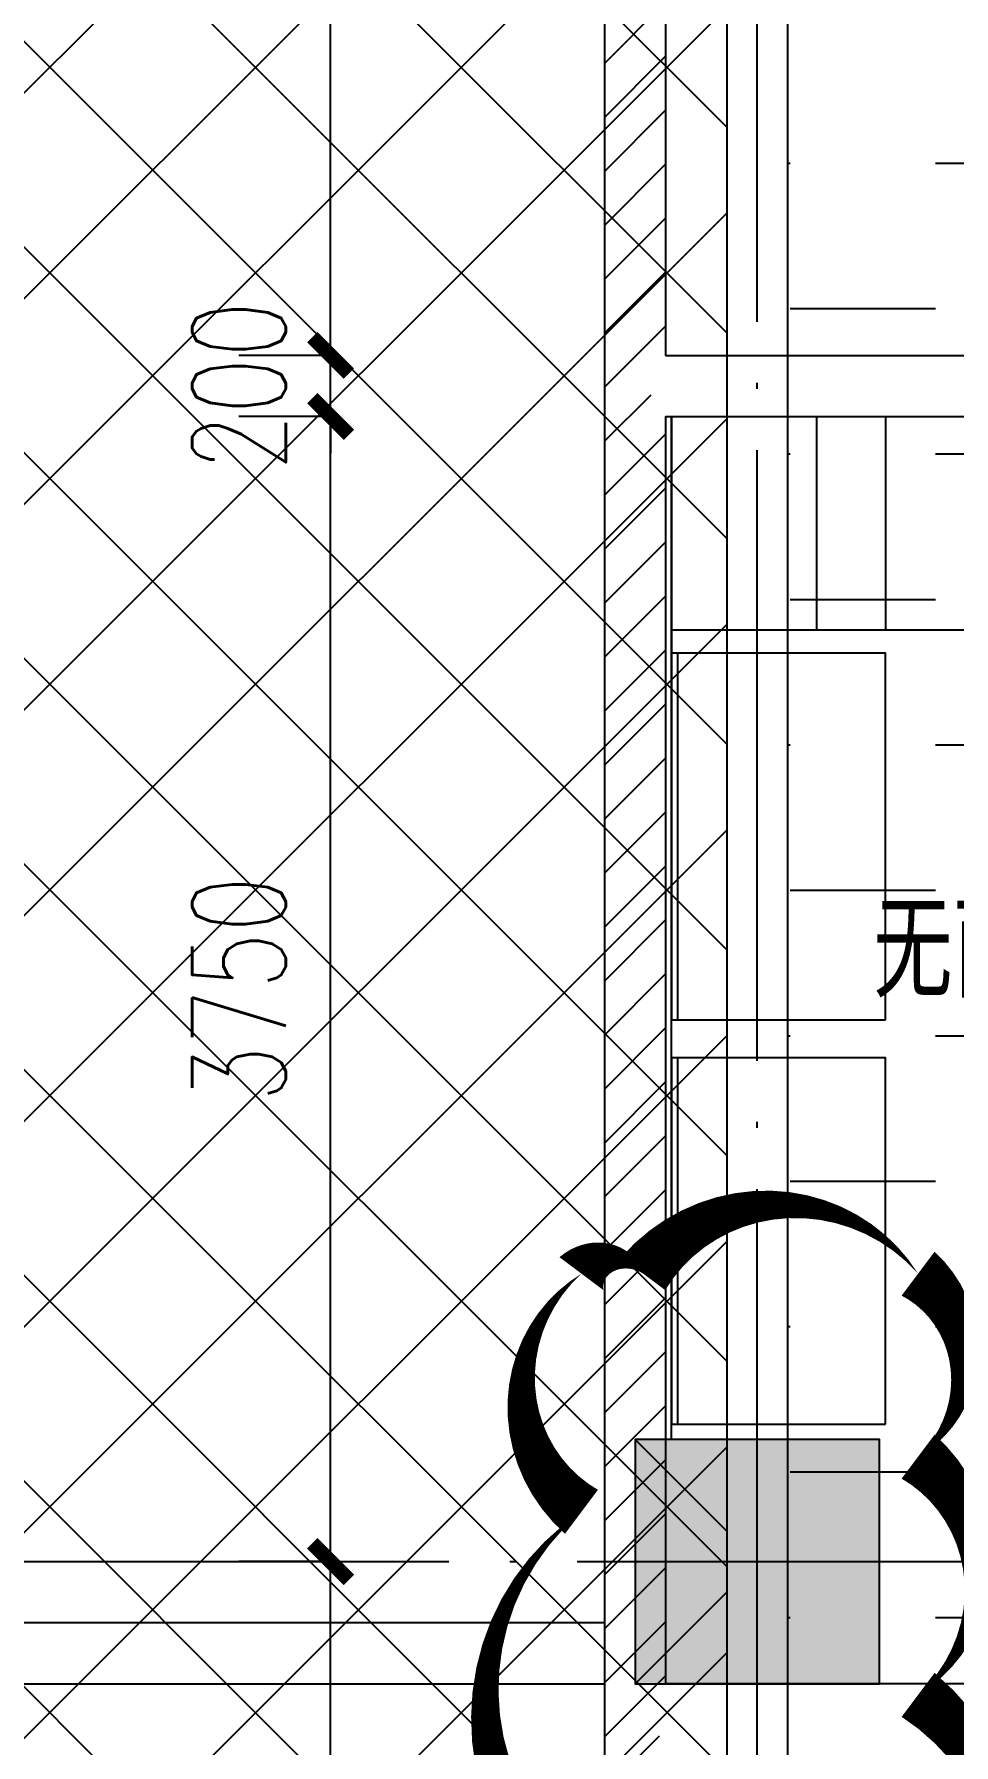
# Model space of a CAD drawing. Header units: millimetres. Extents: x 12325263 to 13848842, y -1463133 to 573208.
# Drawn here: x 12562430 to 12565440, y -827187 to -821585 of the extents above; entities that cross this region are included whole.
import ezdxf
from ezdxf.xclip import XClip

# ---------------------------------------------------------------- set-up
doc = ezdxf.new("R2010")
doc.units = ezdxf.units.MM
doc.header["$LTSCALE"] = 1000
doc.header["$XCLIPFRAME"] = 0
doc.linetypes.add('DOTE', pattern=[2.42, 2, -0.2, 0.02, -0.2])
for name, color, linetype in [('A-ANNO-TEXT', 7, 'Continuous'), ('A-AXIS', 16, 'DOTE'), ('A-COLS', 6, 'Continuous'), ('A-WALL', 5, 'Continuous'), ('A-WALL-PATT', 8, 'Continuous'), ('A_WALL(防火墙)', 151, 'Continuous'), ('DIM_MODI', 6, 'Continuous'), ('fur202301', 252, 'Continuous'), ('PUB_DIM', 83, 'Continuous'), ('PUB_HATCH', 8, 'Continuous'), ('WALL', 5, 'Continuous'), ('WALL-SHATCH', 8, 'Continuous'), ('地下室柱网$0$0q-柱0', 8, 'Continuous'), ('地下室柱网$0$0q-柱填充', 8, 'Continuous'), ('建筑-楼板开洞', 251, 'Continuous')]:
    doc.layers.add(name, color=color, linetype=linetype)
doc.layers.add('地下室柱网$0$9', color=8, linetype='Continuous', plot=False)
doc.styles.add('_TCH_DIM_T3', font='SIMPLEX.shx', dxfattribs={"width": 0.705882, "bigfont": 'GBCBIG.shx'})
doc.styles.add('TITXV', font='', dxfattribs={"width": 0.7})
doc.styles.get('TITXV').set_extended_font_data('SimSun')
doc.dimstyles.new('_TCH_ARCH&&120', dxfattribs={"dimtxt": 306, "dimasz": 120, "dimexe": 300, "dimexo": 360, "dimgap": 147, "dimtad": 1, "dimdec": 0, "dimzin": 0, "dimdsep": 46, "dimtxsty": '_TCH_DIM_T3', "dimblk": 'ARCHTICK', "dimcen": 0.09, "dimclrt": 7, "dimazin": 2, "dimtfac": 1, "dimtdec": 0, "dimtix": 1, "dimtmove": 2, "dimatfit": 3, "dimfxl": 1, "dimfxlon": 1, "dimtolj": 1, "dimtzin": 0, "dimarcsym": 0})
pattern_1 = [(45, (0, 89.76), (-88.388383, 88.388383), [])]

# ---------------------------------------------------------------- blocks, each defined once
blk = doc.blocks.new('adgshg13-A$C7F010FC0')
at = {"layer": 'WALL-SHATCH'}
h = blk.add_hatch(color=256, dxfattribs=at)
h.dxf.hatch_style = 1
h.paths.add_polyline_path([(-60384.2, -16880.9), (-763.2, 197.5), (12587.6, -13153.3), (12587.6, -157996), (-162964.9, -188820.4), (-171262.4, -180522.9), (-171262.4, -31310.9), (-150707.2, -10755.7), (-131860.1, -7980.9), (-99162.4, -7980.9), (-99162.4, -4980.9), (-76620.4, -4980.9), (-70107.7, -16880.9)], flags=16)
h.paths.add_polyline_path([(-60091.2, -16380.9), (-646.9, 646.9), (12987.6, -12987.6), (12987.6, -158331.9), (-163100.6, -189250.4), (-171662.4, -180688.6), (-171662.4, -31145.2), (-150777.9, -10260.7), (-131896.7, -7480.9), (-99562.4, -7480.9), (-99562.4, -4580.9), (-76365.6, -4580.9), (-69907.5, -16380.9)])
blk = doc.blocks.new('*U495')
at = {"layer": '地下室柱网$0$0q-柱0'}
blk.add_lwpolyline([(-400, -400), (400, -400), (400, 400), (-400, 400)], close=True, dxfattribs=at)
at = {"layer": '地下室柱网$0$0q-柱填充'}
blk.add_solid([(-400, 400), (400, 400), (-400, -400), (400, -400)], dxfattribs=at)
at = {"layer": '地下室柱网$0$9'}
for p, q in [((-400, 400), (400, -400)), ((-400, -400), (400, 400))]:
    blk.add_line(p, q, dxfattribs=at)
blk = doc.blocks.new('A$C4C7A72D3')
at = {"layer": 'WALL'}
for p, q in [((156029.7, 108034.1), (162155.9, 109109.8)), ((158822, 108321.4), (162190.5, 108912.8))]:
    blk.add_line(p, q, dxfattribs=at)
at = {"rotation": 9.958774256191969}
blk.add_blockref('*U495', (162613.7, 109393.4), dxfattribs=at)
at = {"layer": 'WALL', "color": 1}
blk.add_blockref('adgshg13-A$C7F010FC0', (210433, 205503.6), dxfattribs=at)
blk = doc.blocks.new('qlzw')
at = {"layer": 'A-AXIS'}
for p, q in [((12431366.8, 979489.8), (12431366.8, 1082089.8)), ((12411416.8, 1055289.8), (12486866.8, 1055289.8))]:
    blk.add_line(p, q, dxfattribs=at)
blk = doc.blocks.new('_FZH')
blk.add_lwpolyline([(-0.5, -0.5), (0.5, -0.5), (0.5, 0.5), (-0.5, 0.5)], close=True)
at = {"layer": 'PUB_HATCH'}
blk.add_solid([(-0.5, -0.5), (0.5, -0.5), (-0.5, 0.5), (0.5, 0.5)], dxfattribs=at)
blk = doc.blocks.new('asdfdsfds')
at = {"layer": 'DIM_MODI'}
blk.add_lwpolyline([(-40075.4, 60242.9, 0, 180, 0.5), (-40075.4, 59462.9, 0, 180, 0.5), (-40075.4, 58202.9, 0, 180, 0.5), (-40075.4, 57482.9, 0, 180, 0.5), (-40075.4, 56882.9, 0, 180, 0.5), (-40075.4, 55262.9, 0, 180, 0.5), (-40075.4, 54542.9, 0, 180, 0.5), (-40075.4, 53343.6, 0, 180, 0.5), (-38973.2, 53343.6, 0, 180, 0.5), (-38973.2, 54303.6, 0, 180, 0.5), (-38973.2, 55023.6, 0, 180, 0.5), (-38973.2, 55923.6, 0, 180, 0.5), (-38973.2, 56823.6, 0, 180, 0.5), (-38973.2, 57603.6, 0, 180, 0.5), (-38973.2, 58863.6, 0, 180, 0.5), (-38973.2, 59643.6, 0, 180, 0.5), (-38973.2, 60242.9, 0, 180, 0.5), (-39873.2, 60242.9, 0, 180, 0.5)], format="xyseb", close=True, dxfattribs=at)
at = {"layer": 'A-COLS', "xscale": 800, "yscale": 800, "zscale": 800, "rotation": 270}
blk.add_blockref('_FZH', (-39500, 59300), dxfattribs=at)
blk = doc.blocks.new('asdgag趟门工作柜')
blk.add_line((304938.6, 85935.8), (306138.6, 85935.8))
blk.add_lwpolyline([(304938.6, 85255.8), (306138.6, 85255.8), (306138.6, 85955.8), (304938.6, 85955.8)], close=True)
blk = doc.blocks.new('asdgag011')
blk.add_lwpolyline([(-63730.7, 166530.2), (-62230.3, 166530.2), (-62230.3, 165830.2), (-63730.7, 165830.2)], close=True)
blk = doc.blocks.new('sdfgsdffhg')
at = {"layer": 'fur202301'}
for p, q in [((-16567.2, 47869.9), (-16567.2, 51219.9)), ((-16567.2, 51219.9), (-16567.2, 49544.9))]:
    blk.add_line(p, q, dxfattribs=at)
blk.add_lwpolyline([(-16567.2, 51219.9), (-15867.2, 51219.9), (-15867.2, 50519.9), (-16567.2, 50519.9)], close=True, dxfattribs=at)
blk.add_blockref('asdgag011', (47638.4, -115310.3, 0), dxfattribs=at)
at = {"layer": 'fur202301', "rotation": 90}
for p in [(69388.6, -255694, 0), (69388.6, -257019.1, 0)]:
    blk.add_blockref('asdgag趟门工作柜', p, dxfattribs=at)
blk = doc.blocks.new('_ArchTick')
at = {"color": 0, "linetype": 'ByBlock', "const_width": 0.4}
blk.add_lwpolyline([(-0.5, -0.5), (0.5, 0.5)], dxfattribs=at)
blk = doc.blocks.new('*D4700')
at = {"layer": 'Defpoints', "color": 0, "transparency": 16777216}
for p in [(12563400, -819586.8), (12564496.8, -819586.8), (12564496.8, -822636.8)]:
    blk.add_point(p, dxfattribs=at)
at = {"layer": 'PUB_DIM', "color": 0, "lineweight": -2, "transparency": 16777216}
for p, q in [((12563401, -819586.8), (12563100, -819586.8)), ((12563400, -822636.8), (12563400, -819586.8)), ((12563401, -822636.8), (12563100, -822636.8))]:
    blk.add_line(p, q, dxfattribs=at)
at = {"layer": 'PUB_DIM', "color": 0, "lineweight": -2, "transparency": 16777216, "xscale": 120, "yscale": 120, "zscale": 120}
for p, rotation in [((12563400, -819586.8), 90), ((12563400, -822636.8), 270)]:
    blk.add_blockref('_ArchTick', p, dxfattribs=dict(at, rotation=rotation))
at = {"layer": 'PUB_DIM', "color": 7, "transparency": 16777216, "insert": (12563100, -821111.8), "char_height": 306, "attachment_point": 5, "rotation": 90, "style": '_TCH_DIM_T3'}
blk.add_mtext('\\A1;3050', dxfattribs=at)
blk = doc.blocks.new('*D4701')
at = {"layer": 'Defpoints', "color": 0, "transparency": 16777216}
for p in [(12563400, -822636.8), (12564496.8, -822636.8), (12564496.8, -822836.8)]:
    blk.add_point(p, dxfattribs=at)
at = {"layer": 'PUB_DIM', "color": 0, "lineweight": -2, "transparency": 16777216}
for p, q in [((12563400, -822636.8), (12563400, -822516.8)), ((12563401, -822636.8), (12563100, -822636.8)), ((12563400, -822836.8), (12563400, -822636.8)), ((12563401, -822836.8), (12563100, -822836.8)), ((12563400, -822836.8), (12563400, -822956.8))]:
    blk.add_line(p, q, dxfattribs=at)
at = {"layer": 'PUB_DIM', "color": 0, "lineweight": -2, "transparency": 16777216, "xscale": 120, "yscale": 120, "zscale": 120}
for p, rotation in [((12563400, -822636.8), 270), ((12563400, -822836.8), 90)]:
    blk.add_blockref('_ArchTick', p, dxfattribs=dict(at, rotation=rotation))
at = {"layer": 'PUB_DIM', "color": 7, "transparency": 16777216, "insert": (12563100, -822736.8), "char_height": 306, "attachment_point": 5, "rotation": 90, "style": '_TCH_DIM_T3'}
blk.add_mtext('\\A1;200', dxfattribs=at)
blk = doc.blocks.new('*D4702')
at = {"layer": 'Defpoints', "color": 0, "transparency": 16777216}
for p in [(12563400, -822836.8), (12564496.8, -822836.8), (12564496.8, -826586.8)]:
    blk.add_point(p, dxfattribs=at)
at = {"layer": 'PUB_DIM', "color": 0, "lineweight": -2, "transparency": 16777216}
for p, q in [((12563401, -822836.8), (12563100, -822836.8)), ((12563400, -826586.8), (12563400, -822836.8)), ((12563401, -826586.8), (12563100, -826586.8))]:
    blk.add_line(p, q, dxfattribs=at)
at = {"layer": 'PUB_DIM', "color": 0, "lineweight": -2, "transparency": 16777216, "xscale": 120, "yscale": 120, "zscale": 120}
for p, rotation in [((12563400, -822836.8), 90), ((12563400, -826586.8), 270)]:
    blk.add_blockref('_ArchTick', p, dxfattribs=dict(at, rotation=rotation))
at = {"layer": 'PUB_DIM', "color": 7, "transparency": 16777216, "insert": (12563100, -824711.8), "char_height": 306, "attachment_point": 5, "rotation": 90, "style": '_TCH_DIM_T3'}
blk.add_mtext('\\A1;3750', dxfattribs=at)
blk = doc.blocks.new('*D4703')
at = {"layer": 'Defpoints', "color": 0, "transparency": 16777216}
for p in [(12563400, -826586.8), (12564496.8, -826586.8), (12564496.8, -835386.8)]:
    blk.add_point(p, dxfattribs=at)
at = {"layer": 'PUB_DIM', "color": 0, "lineweight": -2, "transparency": 16777216}
for p, q in [((12563401, -826586.8), (12563100, -826586.8)), ((12563400, -835386.8), (12563400, -826586.8)), ((12563401, -835386.8), (12563100, -835386.8))]:
    blk.add_line(p, q, dxfattribs=at)
at = {"layer": 'PUB_DIM', "color": 0, "lineweight": -2, "transparency": 16777216, "xscale": 120, "yscale": 120, "zscale": 120}
for p, rotation in [((12563400, -826586.8), 90), ((12563400, -835386.8), 270)]:
    blk.add_blockref('_ArchTick', p, dxfattribs=dict(at, rotation=rotation))
at = {"layer": 'PUB_DIM', "color": 7, "transparency": 16777216, "insert": (12563100, -830986.8), "char_height": 306, "attachment_point": 5, "rotation": 90, "style": '_TCH_DIM_T3'}
blk.add_mtext('\\A1;8800', dxfattribs=at)

msp = doc.modelspace()

# ---------------------------------------------------------------- block references
ref = msp.add_blockref('A$C4C7A72D3', (12385714.9, -906209.5), dxfattribs=dict(rotation=350.041249254255))
XClip(ref).set_block_clipping_path([(223442.8584877662, 85923.1187333744), (220542.7961432356, 85923.1422391906), (220542.8579492103, 89292.823275506), (211526.9150355905, 89292.8101311298), (210631.4331447985, 94392.8080583527), (206113.3685902953, 94392.8025418455), (206001.4315187763, 95030.3127344656), (204376.2826588508, 94744.9613686837), (203364.4570056833, 100506.9030052917), (197947.3947122637, 99555.7482674252), (192482.3428474721, 130679.4765393781), (190118.7804593667, 130264.4504016289), (191623.4071957469, 121695.6427078634), (177046.6486519482, 119136.2011700841), (175707.6223907359, 126760.8483765714), (173902.988371335, 128026.4039125028), (169528.3854461554, 127258.2903269802), (169070.0967394859, 129868.3614864857), (163308.2517458182, 128856.6693391807), (163766.52659606, 126246.6171700556), (159679.1795131005, 125528.9180921423), (170669.6888374612, 62935.797914044), (167222.1989369914, 62330.4650948944), (167939.7759490944, 58243.6808593175), (171386.9528796654, 58848.2912487988), (172857.0656793863, 50477.0032648193), (165962.5026008021, 49266.4230898353), (168037.7813034765, 37447.1796448426), (140649.9584970828, 32638.2390106404), (115387.9799239188, 28202.5781787895), (95598.7254695911, 140907.4332163476), (226939.476109907, 163968.8668500402), (240128.6952811591, 88852.8973128139)])

# ---------------------------------------------------------------- next in the draw order: hatches: boundary and pattern name
at = {"layer": 'A-WALL-PATT'}
h = msp.add_hatch(dxfattribs=at)
h.set_pattern_fill('ANSI37', color=252, scale=300)
h.set_pattern_definition([(45, (0, 0), (-336.759605, 336.759605), []), (135, (0, 0), (-336.759605, -336.759605), [])])
h.paths.add_polyline_path([(12620650.4, -860223), (12617794, -859722), (12618376.9, -856402.6), (12609496.8, -854843.4), (12609496.8, -849665.4), (12605046.8, -848884), (12605046.8, -848236.8), (12604796.8, -848236.8), (12604796.8, -848236.8), (12603396.8, -848236.8), (12603396.8, -842386.7), (12597896.8, -842386.8), (12597896.8, -819486.8), (12597896.6, -810786.8), (12595496.8, -810786.8), (12595496.9, -819486.7), (12580697.2, -819486.7), (12580696.9, -811745.4), (12579138.3, -810186.8), (12574696.8, -810186.7), (12574696.8, -807536.8), (12568846.8, -807536.8), (12568846.8, -810186.8), (12564696.9, -810186.8), (12564696.8, -873736.8), (12561196.8, -873736.8), (12561196.8, -877886.8), (12564696.8, -877886.8), (12564696.8, -886386.8), (12557696.8, -886386.8), (12557696.8, -898386.9), (12504241.6, -898386.9), (12504241.6, -783958), (12634041.3, -783958), (12627930.1, -818762.8)])
at = {"layer": '建筑-楼板开洞'}
h = msp.add_hatch(dxfattribs=at)
h.set_pattern_fill('DASH', color=256, scale=500)
h.set_pattern_definition([(0, (0, 0), (476.25, 476.25), [476.25, -476.25])])
h.paths.add_polyline_path([(12597696.7, -842386.8), (12590696.8, -842386.9), (12590697.1, -843986.8), (12595796.8, -843986.9), (12595797.1, -849736.9), (12588796.8, -849736.8), (12588796.8, -851936.8), (12564896.8, -851936.8), (12564896.8, -816186.8), (12568846.8, -816186.8), (12568846.8, -816040), (12568846.8, -807536.8), (12574696.8, -807536.8), (12574696.8, -810386.8), (12575896.8, -810386.8), (12579055.2, -810386.8), (12580496.9, -811828.2), (12580696.9, -819086.9), (12595696.9, -819086.7), (12595696.9, -812786.8), (12597696.7, -812786.8)])

# ---------------------------------------------------------------- next in the draw order: linework, layer by layer
at = {"layer": 'PUB_HATCH', "color": 6, "elevation": 0}
msp.add_lwpolyline([(12603396.8, -842386.7), (12597896.8, -842386.8), (12597896.8, -819486.8), (12597896.6, -810786.8), (12595496.8, -810786.8), (12595496.9, -819486.7), (12580697.2, -819486.7), (12580696.9, -811745.4), (12579138.3, -810186.8), (12574696.8, -810186.7), (12574696.8, -807536.8), (12568846.8, -807536.8), (12568846.8, -810186.8), (12564696.9, -810186.8), (12564696.8, -873736.8), (12561196.8, -873736.8), (12561196.8, -877886.8), (12564696.8, -877886.8), (12564696.8, -886386.8), (12557696.8, -886386.8), (12557696.8, -898386.9), (12504241.6, -898386.9)], dxfattribs=at)
at = {"layer": '建筑-楼板开洞'}
msp.add_lwpolyline([(12597696.7, -842386.8), (12590696.8, -842386.9), (12590697.1, -843986.8), (12595796.8, -843986.9), (12595797.1, -849736.9), (12588796.8, -849736.8), (12588796.8, -851936.8), (12564896.8, -851936.8), (12564896.8, -816186.8), (12568846.8, -816186.8), (12568846.8, -816040), (12568846.8, -807536.8), (12574696.8, -807536.8), (12574696.8, -810386.8), (12575896.8, -810386.8), (12579055.2, -810386.8), (12580496.9, -811828.2), (12580696.9, -819086.9), (12595696.9, -819086.7), (12595696.9, -812786.8), (12597696.7, -812786.8)], close=True, dxfattribs=at)

# ---------------------------------------------------------------- next in the draw order: block references
at = {"color": 2}
msp.add_blockref('qlzw', (133430, -1881876.5), dxfattribs=at)
msp.add_blockref('asdfdsfds', (12604296.8, -885886.8))

# ---------------------------------------------------------------- next in the draw order: block references
msp.add_blockref('sdfgsdffhg', (12581083.9, -874056.8, 0))

# ---------------------------------------------------------------- next in the draw order: hatches: boundary and pattern name
at = {"layer": 'A-WALL-PATT'}
h = msp.add_hatch(dxfattribs=at)
h.set_pattern_fill('普通砖', color=256, scale=50, style=0)
h.set_pattern_definition(pattern_1)
h.paths.add_polyline_path([(12564430.1, -818186.8), (12564296.8, -818186.8), (12564296.8, -822736.8), (12564430.1, -822736.8), (12564496.8, -822636.8), (12564496.8, -818286.8)])
h = msp.add_hatch(dxfattribs=at)
h.set_pattern_fill('普通砖', color=256, scale=50, style=0)
h.set_pattern_definition(pattern_1)
h.paths.add_polyline_path([(12564430.1, -822736.8), (12564296.8, -822736.8), (12564296.8, -827086.8), (12564430.1, -827086.8), (12564496.8, -826986.8), (12564496.8, -822836.8)])
h = msp.add_hatch(dxfattribs=at)
h.set_pattern_fill('普通砖', color=256, scale=50, style=0)
h.set_pattern_definition(pattern_1)
h.paths.add_polyline_path([(12564430.1, -827086.8), (12564296.8, -827086.8), (12564296.8, -832036.8), (12564430.1, -832036.8), (12564496.8, -831936.8), (12564496.8, -827186.8)])

# ---------------------------------------------------------------- next in the draw order: linework, layer by layer
at = {"layer": 'A-WALL'}
for p, q in [((12564496.8, -822636.8), (12566496.8, -822636.8)), ((12564496.8, -822836.8), (12566396.8, -822836.8)), ((12566396.8, -826986.8), (12564496.8, -826986.8))]:
    msp.add_line(p, q, dxfattribs=at)
at = {"layer": 'A_WALL(防火墙)'}
for p, q in [((12564296.8, -818186.8), (12564296.8, -822736.8)), ((12564496.8, -818286.8), (12564496.8, -822636.8)), ((12564296.8, -822736.8), (12564296.8, -827086.8)), ((12564496.8, -822836.8), (12564496.8, -826986.8)), ((12564296.8, -827086.8), (12564296.8, -832036.8))]:
    msp.add_line(p, q, dxfattribs=at)

# ---------------------------------------------------------------- next in the draw order: texts
at = {"layer": 'A-ANNO-TEXT', "style": 'TITXV', "width": 0.7}
msp.add_text('无菌间', height=271.9, dxfattribs=at).set_placement((12565176.8, -824710))

# ---------------------------------------------------------------- next in the draw order: dimensions: what is measured, and where the dimension line sits
at = {"layer": 'PUB_DIM'}
for p1, p2, picture, middle in [((12564496.8, -822636.8), (12564496.8, -819586.8), '*D4700', (12563100, -821111.8)), ((12564496.8, -822836.8), (12564496.8, -822636.8), '*D4701', (12563100, -822736.8)), ((12564496.8, -826586.8), (12564496.8, -822836.8), '*D4702', (12563100, -824711.8)), ((12564496.8, -835386.8), (12564496.8, -826586.8), '*D4703', (12563100, -830986.8))]:
    dim = msp.add_aligned_dim(p1=p1, p2=p2, distance=1096.8, dimstyle='_TCH_ARCH&&120', dxfattribs=at)
    dim.commit()
    dim.dimension.update_dxf_attribs({"geometry": picture, "text_midpoint": middle})

doc.saveas('drawing.dxf')
